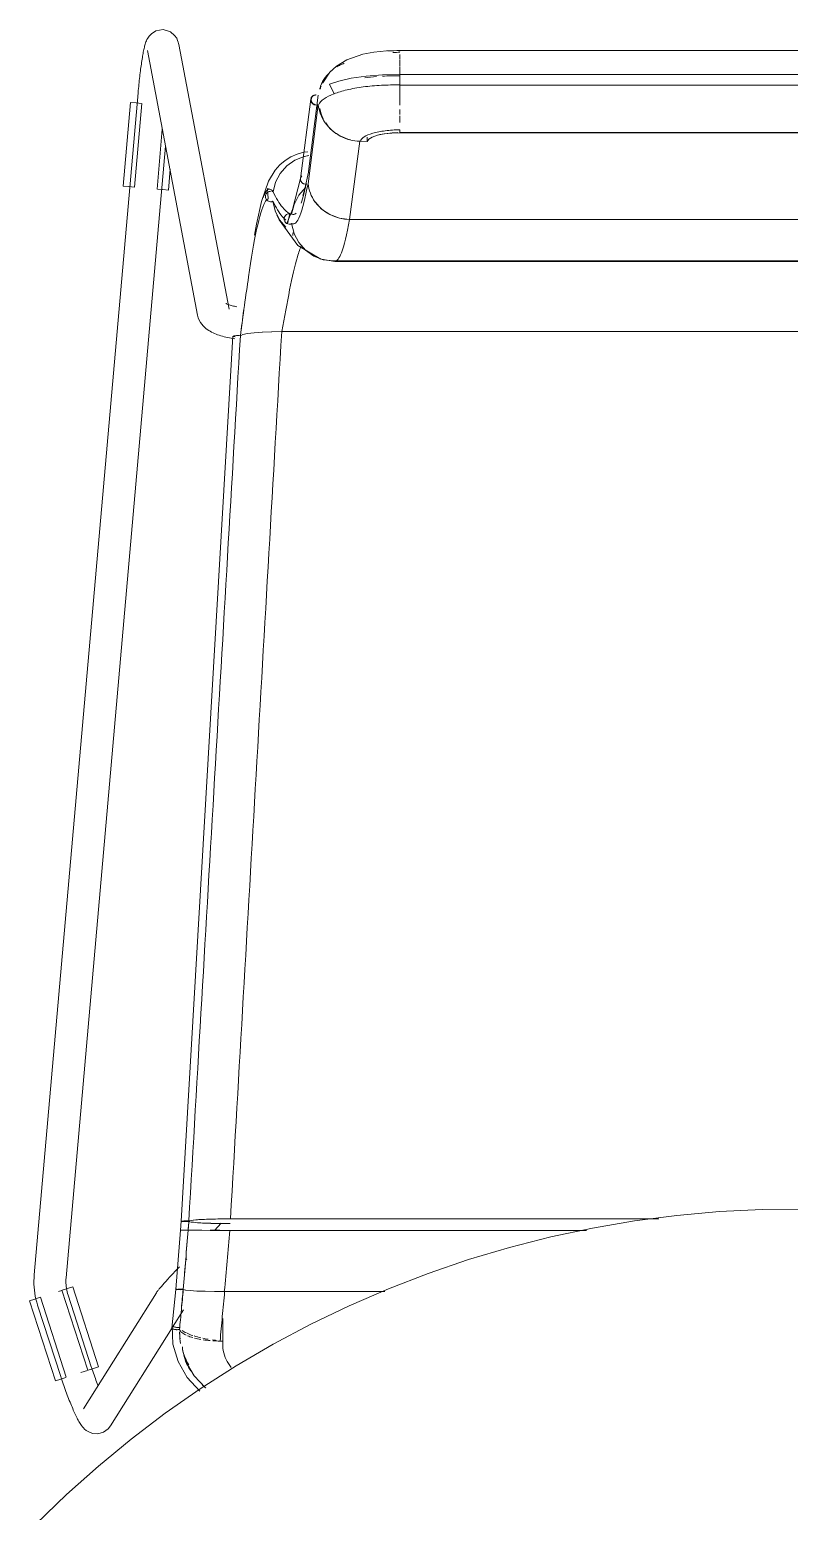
# Model space of a CAD drawing. Header units: millimetres. Extents: x 155927 to 317870, y -36033 to 97293.
# Drawn here: x 170418 to 170703, y 12593 to 13148 of the extents above; entities that cross this region are included whole.
import ezdxf

# ---------------------------------------------------------------- set-up
doc = ezdxf.new("R2010")
doc.units = ezdxf.units.MM
doc.header["$MEASUREMENT"] = 0
doc.layers.add('I-FURN', color=8, linetype='CONTINUOUS', lineweight=9)

msp = doc.modelspace()

# ---------------------------------------------------------------- linework, layer by layer
at = {"layer": 'I-FURN'}
for p, q in [((170465.32, 13147.8), (170463.67, 13146.75)), ((170468.08, 13148.28), (170465.32, 13147.8)), ((170470.83, 13147.45), (170468.08, 13148.28)), ((170470.83, 13147.45), (170472.41, 13146.12)), ((170461.16, 13142.08), (170461.05, 13141.67)), ((170461.27, 13142.48), (170461.16, 13142.08)), ((170461.38, 13142.88), (170461.27, 13142.48)), ((170461.51, 13143.28), (170461.38, 13142.88)), ((170461.65, 13143.68), (170461.51, 13143.28)), ((170461.82, 13144.11), (170461.65, 13143.68)), ((170462.03, 13144.58), (170461.82, 13144.11)), ((170462.34, 13145.14), (170462.03, 13144.58)), ((170462.81, 13145.85), (170462.34, 13145.14)), ((170463.67, 13146.75), (170462.81, 13145.85)), ((170472.41, 13146.12), (170473.16, 13145.04)), ((170473.16, 13145.04), (170473.53, 13144.24)), ((170473.53, 13144.24), (170473.75, 13143.62)), ((170473.75, 13143.62), (170473.88, 13143.1)), ((170473.88, 13143.1), (170473.97, 13142.69)), ((170492.79, 13043.4), (170473.97, 13142.69)), ((170460.1, 13136.61), (170460.01, 13136.01)), ((170460.2, 13137.2), (170460.1, 13136.61)), ((170460.29, 13137.77), (170460.2, 13137.2)), ((170460.38, 13138.32), (170460.29, 13137.77)), ((170460.47, 13138.85), (170460.38, 13138.32)), ((170460.57, 13139.37), (170460.47, 13138.85)), ((170460.66, 13139.86), (170460.57, 13139.37)), ((170460.76, 13140.34), (170460.66, 13139.86)), ((170460.86, 13140.8), (170460.76, 13140.34)), ((170460.95, 13141.24), (170460.86, 13140.8)), ((170461.05, 13141.67), (170460.95, 13141.24)), ((170462.18, 13140.45), (170481, 13041.16)), ((170536.94, 13136.96), (170533.06, 13134.57)), ((170542.99, 13139.09), (170536.94, 13136.96)), ((170547.03, 13139.88), (170542.99, 13139.09)), ((170551.85, 13140.39), (170547.03, 13139.88)), ((170556.88, 13140.5), (170551.85, 13140.39)), ((170556.88, 13140.5), (170556.88, 13140.33)), ((170851.73, 13140.5), (170556.88, 13140.5)), ((170556.88, 13140.2), (170556.88, 13140.48)), ((170556.88, 13137.26), (170556.88, 13139.01)), ((170556.88, 13134.4), (170556.88, 13136.98)), ((170459.4, 13131.38), (170459.32, 13130.67)), ((170459.48, 13132.08), (170459.4, 13131.38)), ((170459.57, 13132.77), (170459.48, 13132.08)), ((170459.66, 13133.44), (170459.57, 13132.77)), ((170459.74, 13134.11), (170459.66, 13133.44)), ((170459.83, 13134.76), (170459.74, 13134.11)), ((170459.92, 13135.39), (170459.83, 13134.76)), ((170460.01, 13136.01), (170459.92, 13135.39)), ((170530.59, 13132.28), (170527.91, 13128.38)), ((170533.06, 13134.57), (170530.59, 13132.28)), ((170544.21, 13130.88), (170538.59, 13130.04)), ((170550.34, 13131.37), (170544.21, 13130.88)), ((170556.88, 13131.46), (170550.34, 13131.37)), ((170556.88, 13134.24), (170556.88, 13131.22)), ((170556.88, 13131.22), (170556.88, 13134.23)), ((170851.73, 13131.46), (170556.88, 13131.46)), ((170556.88, 13127.61), (170556.88, 13131.46)), ((170556.88, 13131.46), (170556.88, 13131.39)), ((170556.88, 13131.39), (170556.88, 13131.2)), ((170556.88, 13131.2), (170556.88, 13130.89)), ((170556.88, 13130.89), (170556.88, 13130.5)), ((170458.78, 13125.51), (170458.72, 13124.76)), ((170458.85, 13126.26), (170458.78, 13125.51)), ((170458.93, 13127.01), (170458.85, 13126.26)), ((170459, 13127.76), (170458.93, 13127.01)), ((170459.08, 13128.49), (170459, 13127.76)), ((170459.15, 13129.23), (170459.08, 13128.49)), ((170459.23, 13129.95), (170459.15, 13129.23)), ((170459.32, 13130.67), (170459.23, 13129.95)), ((170527.91, 13128.38), (170527.81, 13128.18)), ((170533.9, 13128.94), (170530.45, 13127.78)), ((170530.45, 13127.78), (170532.21, 13124.24)), ((170538.59, 13130.04), (170533.9, 13128.94)), ((170556.88, 13130.5), (170556.88, 13130.05)), ((170556.88, 13130.05), (170556.88, 13129.56)), ((170556.88, 13129.56), (170556.88, 13129.06)), ((170556.88, 13129.06), (170556.88, 13128.58)), ((170556.88, 13128.58), (170556.88, 13128.17)), ((170556.88, 13128.17), (170556.88, 13127.84)), ((170556.88, 13127.84), (170556.88, 13127.61)), ((170556.88, 13127.53), (170556.88, 13123.72)), ((170556.88, 13123.72), (170556.88, 13127.53)), ((170556.88, 13127.5), (170851.73, 13127.5)), ((170458.7, 13124.6), (170419.75, 12681.28)), ((170453.13, 13089.59), (170455.89, 13121)), ((170455.89, 13121), (170457.93, 13120.82)), ((170457.36, 13089.21), (170460.12, 13120.62)), ((170457.93, 13120.82), (170460, 13120.64)), ((170458.72, 13124.76), (170458.7, 13124.6)), ((170523.43, 13122.19), (170519.57, 13092.42)), ((170526.24, 13120.21), (170522.4, 13090.51)), ((170526.27, 13123.75), (170522.42, 13094.06)), ((170525.81, 13120.22), (170525.49, 13117.78)), ((170556.88, 13119.97), (170556.88, 13123.52)), ((170556.88, 13116.5), (170556.88, 13118.34)), ((170556.88, 13113.51), (170556.88, 13115.98)), ((170467.78, 13110.95), (170465.81, 13088.47)), ((170546.51, 13107.99), (170548.5, 13108.66)), ((170548.5, 13108.66), (170550.99, 13109.17)), ((170550.99, 13109.17), (170553.84, 13109.49)), ((170553.84, 13109.49), (170556.88, 13109.6)), ((170851.73, 13109.66), (170556.88, 13109.66)), ((170556.88, 13109.6), (170851.73, 13109.6)), ((170431.71, 12680.23), (170468.99, 13104.58)), ((170537.95, 13077.13), (170541.81, 13106.41)), ((170541.81, 13106.41), (170544.52, 13106.34)), ((170544.52, 13108.01), (170544.52, 13106.34)), ((170544.52, 13106.34), (170545.16, 13107.2)), ((170545.16, 13107.2), (170546.51, 13107.99)), ((170511.84, 13097.52), (170510.1, 13095.56)), ((170513.81, 13099.2), (170511.84, 13097.52)), ((170516.01, 13100.58), (170513.81, 13099.2)), ((170517.51, 13099.35), (170514.43, 13097.18)), ((170518.38, 13101.61), (170516.01, 13100.58)), ((170521.02, 13100.75), (170517.51, 13099.35)), ((170520.88, 13102.27), (170518.38, 13101.61)), ((170522.3, 13102.41), (170520.88, 13102.27)), ((170522.77, 13101.12), (170521.02, 13100.75)), ((170521.03, 13100.75), (170522.77, 13101.12)), ((170470.04, 13088.1), (170470.73, 13095.99)), ((170510.1, 13095.56), (170507.59, 13091.44)), ((170511.95, 13094.35), (170510.21, 13091.03)), ((170514.43, 13097.18), (170511.95, 13094.35)), ((170519.59, 13092.49), (170516.62, 13080.88)), ((170519.62, 13092.65), (170519.56, 13092.18)), ((170519.56, 13092.18), (170519.62, 13091.71)), ((170519.81, 13093.09), (170519.62, 13092.65)), ((170520.1, 13093.48), (170519.81, 13093.09)), ((170521.17, 13088.55), (170522.55, 13094.84)), ((170455.17, 13089.41), (170453.13, 13089.59)), ((170457.24, 13089.22), (170455.17, 13089.41)), ((170468, 13088.28), (170465.93, 13088.46)), ((170470.04, 13088.1), (170468, 13088.28)), ((170507.59, 13091.44), (170504.92, 13083.82)), ((170506.5, 13086.18), (170506.7, 13086.64)), ((170506.69, 13086.64), (170506.5, 13086.18)), ((170506.99, 13087.03), (170506.69, 13086.64)), ((170506.7, 13086.64), (170507, 13087.03)), ((170507.38, 13087.34), (170506.99, 13087.03)), ((170507, 13087.03), (170507.39, 13087.34)), ((170508.39, 13088.32), (170507.23, 13088.65)), ((170507.23, 13088.65), (170507.42, 13084.8)), ((170507.84, 13087.53), (170507.38, 13087.34)), ((170507.39, 13087.34), (170507.84, 13087.53)), ((170507.84, 13087.53), (170508.33, 13087.61)), ((170508.33, 13087.61), (170507.84, 13087.53)), ((170509.3, 13087.4), (170508.83, 13087.57)), ((170508.83, 13087.56), (170509.3, 13087.4)), ((170510.21, 13091.03), (170509.3, 13087.4)), ((170521.41, 13089.02), (170518.91, 13086.14)), ((170519.62, 13091.71), (170519.81, 13091.27)), ((170519.81, 13091.27), (170520.11, 13090.89)), ((170520.11, 13090.89), (170520.49, 13090.59)), ((170520.41, 13086.11), (170521.17, 13088.55)), ((170520.49, 13090.59), (170520.94, 13090.4)), ((170520.94, 13090.4), (170521.43, 13090.32)), ((170521.43, 13090.32), (170521.93, 13090.35)), ((170504.92, 13083.82), (170503.03, 13075.3)), ((170506.5, 13086.18), (170506.42, 13085.7)), ((170506.42, 13085.7), (170506.48, 13085.21)), ((170506.43, 13085.7), (170506.5, 13086.18)), ((170506.49, 13085.21), (170506.43, 13085.7)), ((170506.48, 13085.21), (170506.67, 13084.75)), ((170506.67, 13084.75), (170506.49, 13085.21)), ((170506.96, 13084.35), (170506.67, 13084.75)), ((170506.67, 13084.75), (170506.96, 13084.35)), ((170507.34, 13084.03), (170506.96, 13084.35)), ((170506.96, 13084.35), (170507.33, 13084.03)), ((170507.33, 13084.03), (170507.78, 13083.82)), ((170507.79, 13083.83), (170507.34, 13084.03)), ((170507.78, 13083.82), (170508.28, 13083.73)), ((170508.28, 13083.74), (170507.79, 13083.83)), ((170508.78, 13083.77), (170508.28, 13083.74)), ((170508.28, 13083.73), (170508.78, 13083.76)), ((170509.25, 13083.92), (170508.78, 13083.77)), ((170508.78, 13083.76), (170509.25, 13083.91)), ((170510.04, 13080.3), (170509.25, 13083.92)), ((170509.25, 13083.91), (170510.03, 13080.3)), ((170516.62, 13080.88), (170514.45, 13075.56)), ((170517.15, 13082.75), (170516.26, 13079.03)), ((170518.91, 13086.14), (170517.15, 13082.75)), ((170525.03, 13083.75), (170527.52, 13081)), ((170527.52, 13081), (170530.63, 13078.93)), ((170503.03, 13075.3), (170502.3, 13071.23)), ((170510.03, 13080.3), (170511.67, 13076.98)), ((170511.68, 13076.98), (170510.04, 13080.3)), ((170511.63, 13076.9), (170510.74, 13078.65)), ((170518.61, 13067.36), (170511.63, 13076.9)), ((170511.67, 13076.98), (170514.08, 13074.14)), ((170514.08, 13074.14), (170511.69, 13076.98)), ((170513.42, 13077.28), (170513.49, 13077.77)), ((170513.48, 13077.77), (170513.42, 13077.28)), ((170513.49, 13076.79), (170513.42, 13077.28)), ((170513.42, 13077.28), (170513.48, 13076.79)), ((170513.67, 13078.23), (170513.48, 13077.77)), ((170513.48, 13076.79), (170513.67, 13076.33)), ((170513.49, 13077.77), (170513.68, 13078.23)), ((170513.68, 13076.33), (170513.49, 13076.79)), ((170513.97, 13078.63), (170513.67, 13078.23)), ((170513.67, 13076.33), (170513.97, 13075.92)), ((170513.68, 13078.23), (170513.97, 13078.63)), ((170513.97, 13075.93), (170513.68, 13076.33)), ((170513.97, 13078.63), (170514.35, 13078.95)), ((170514.35, 13078.95), (170513.97, 13078.63)), ((170514.35, 13075.61), (170513.97, 13075.93)), ((170513.97, 13075.92), (170514.35, 13075.61)), ((170514.35, 13078.95), (170514.8, 13079.15)), ((170514.8, 13079.15), (170514.35, 13078.95)), ((170514.8, 13075.41), (170514.35, 13075.61)), ((170514.35, 13075.61), (170514.8, 13075.41)), ((170515.58, 13079.32), (170514.75, 13075.42)), ((170514.8, 13079.15), (170515.3, 13079.23)), ((170515.29, 13079.23), (170514.8, 13079.15)), ((170515.3, 13075.33), (170514.8, 13075.41)), ((170514.8, 13075.41), (170515.29, 13075.32)), ((170515.79, 13079.19), (170515.29, 13079.23)), ((170515.29, 13075.32), (170515.79, 13075.36)), ((170515.3, 13079.23), (170515.79, 13079.19)), ((170515.79, 13075.37), (170515.3, 13075.33)), ((170515.79, 13079.19), (170516.26, 13079.03)), ((170516.26, 13079.03), (170515.79, 13079.19)), ((170516.26, 13075.53), (170515.79, 13075.37)), ((170515.79, 13075.36), (170516.26, 13075.52)), ((170516.26, 13075.52), (170517.15, 13071.81)), ((170530.63, 13078.93), (170534.18, 13077.61)), ((170534.18, 13077.61), (170537.95, 13077.13)), ((170870.66, 13077.13), (170537.95, 13077.13)), ((170537.95, 13077.13), (170870.66, 13077.13)), ((170517.17, 13071.75), (170518.91, 13068.42)), ((170518.91, 13068.42), (170517.18, 13071.75)), ((170527.26, 13062.25), (170518.61, 13067.36)), ((170521.42, 13065.55), (170518.91, 13068.42)), ((170518.91, 13068.42), (170521.41, 13065.54)), ((170521.41, 13065.54), (170524.55, 13063.37)), ((170524.55, 13063.38), (170521.42, 13065.55)), ((170527.41, 13062.18), (170524.24, 13063.55)), ((170528.12, 13062.01), (170524.55, 13063.38)), ((170524.55, 13063.37), (170528.12, 13062.01)), ((170532.45, 13061.38), (170527.41, 13062.18)), ((170531.91, 13061.54), (170528.12, 13062.01)), ((170528.12, 13062.01), (170531.91, 13061.53)), ((170876.7, 13061.53), (170531.91, 13061.53)), ((170531.91, 13061.53), (170876.7, 13061.53)), ((170532.45, 13061.38), (170837.25, 13061.38)), ((170491.57, 13045.63), (170491.59, 13045.61)), ((170491.59, 13045.61), (170491.66, 13045.57)), ((170491.66, 13045.57), (170491.75, 13045.52)), ((170491.75, 13045.52), (170491.9, 13045.45)), ((170491.9, 13045.45), (170492.1, 13045.36)), ((170492.1, 13045.36), (170492.33, 13045.26)), ((170492.33, 13045.26), (170492.6, 13045.16)), ((170492.6, 13045.16), (170492.9, 13045.06)), ((170492.9, 13045.06), (170493.24, 13044.95)), ((170493.24, 13044.95), (170493.6, 13044.84)), ((170493.6, 13044.84), (170494, 13044.73)), ((170494, 13044.73), (170494.42, 13044.63)), ((170494.42, 13044.63), (170494.87, 13044.52)), ((170494.87, 13044.52), (170495.34, 13044.42)), ((170495.34, 13044.42), (170495.71, 13044.35)), ((170481, 13041.16), (170481.25, 13040.17)), ((170481.25, 13040.17), (170481.62, 13039.28)), ((170481.62, 13039.28), (170482.06, 13038.49)), ((170482.06, 13038.49), (170482.54, 13037.8)), ((170482.54, 13037.8), (170483.05, 13037.2)), ((170483.05, 13037.2), (170483.57, 13036.69)), ((170483.57, 13036.69), (170484.1, 13036.23)), ((170474.9, 12701.41), (170494.19, 13033.31)), ((170484.1, 13036.23), (170484.63, 13035.83)), ((170484.63, 13035.83), (170485.17, 13035.47)), ((170485.17, 13035.47), (170485.71, 13035.15)), ((170485.71, 13035.15), (170486.24, 13034.86)), ((170486.24, 13034.86), (170486.8, 13034.59)), ((170486.8, 13034.59), (170487.36, 13034.33)), ((170487.36, 13034.33), (170487.93, 13034.1)), ((170487.93, 13034.1), (170488.51, 13033.88)), ((170488.51, 13033.88), (170489.1, 13033.67)), ((170489.1, 13033.67), (170489.7, 13033.48)), ((170489.7, 13033.48), (170490.32, 13033.3)), ((170490.32, 13033.3), (170490.95, 13033.12)), ((170490.95, 13033.12), (170491.59, 13032.96)), ((170491.59, 13032.96), (170492.25, 13032.81)), ((170492.25, 13032.81), (170492.92, 13032.67)), ((170492.92, 13032.67), (170493.6, 13032.53)), ((170493.6, 13032.53), (170494.29, 13032.41)), ((170494.19, 13033.32), (170494.25, 13033.26)), ((170494.25, 13033.26), (170494.19, 13033.31)), ((170494.29, 13032.41), (170495, 13032.29)), ((170494.72, 13033.17), (170494.43, 13033.21)), ((170494.44, 13033.21), (170494.73, 13033.17)), ((170494.45, 13033.42), (170494.75, 13033.46)), ((170494.75, 13033.46), (170494.46, 13033.42)), ((170495.1, 13033.13), (170494.72, 13033.17)), ((170494.73, 13033.17), (170495.11, 13033.13)), ((170495.14, 13033.5), (170494.75, 13033.46)), ((170494.75, 13033.46), (170495.14, 13033.5)), ((170495.59, 13033.52), (170495.14, 13033.5)), ((170495.14, 13033.5), (170495.59, 13033.52)), ((170496.09, 13033.53), (170495.59, 13033.52)), ((170495.59, 13033.52), (170496.08, 13033.53)), ((170496.08, 13033.53), (170496.58, 13033.52)), ((170496.58, 13033.52), (170496.09, 13033.53)), ((170497.05, 13033.5), (170496.58, 13033.52)), ((170496.58, 13033.52), (170497.05, 13033.5)), ((170497.05, 13033.5), (170497.96, 13033.9)), ((170497.96, 13033.9), (170497.05, 13033.5)), ((170497.96, 13033.9), (170499.69, 13034.27)), ((170499.7, 13034.27), (170497.96, 13033.9)), ((170499.7, 13034.27), (170502.17, 13034.58)), ((170502.2, 13034.58), (170499.7, 13034.27)), ((170502.2, 13034.58), (170505.25, 13034.82)), ((170505.3, 13034.82), (170502.2, 13034.58)), ((170505.3, 13034.82), (170508.77, 13034.97)), ((170508.84, 13034.97), (170505.3, 13034.82)), ((170508.83, 13034.97), (170512.53, 13035.03)), ((170512.6, 13035.03), (170508.84, 13034.97)), ((170896, 13035.03), (170512.6, 13035.03)), ((170512.6, 13035.03), (170896, 13035.03)), ((170660.71, 12703.61), (170644.84, 12701.55)), ((170676.64, 12705.04), (170660.71, 12703.61)), ((170692.62, 12705.83), (170676.64, 12705.04)), ((170708.62, 12705.97), (170692.62, 12705.83)), ((170472.8, 12675.85), (170474.62, 12698.05)), ((170474.69, 12698.05), (170474.62, 12698.05)), ((170474.62, 12698.05), (170474.69, 12698.05)), ((170474.89, 12701.41), (170474.63, 12698.05)), ((170474.69, 12698.05), (170474.63, 12698.05)), ((170474.63, 12698.05), (170474.7, 12698.05)), ((170474.88, 12698.04), (170474.69, 12698.05)), ((170474.88, 12698.05), (170474.69, 12698.05)), ((170474.69, 12698.05), (170474.88, 12698.04)), ((170474.7, 12698.05), (170474.88, 12698.05)), ((170474.88, 12698.05), (170475.18, 12698.05)), ((170475.17, 12698.05), (170474.88, 12698.05)), ((170475.17, 12698.04), (170474.88, 12698.04)), ((170474.88, 12698.04), (170475.17, 12698.04)), ((170474.96, 12701.43), (170474.9, 12701.41)), ((170474.9, 12701.41), (170474.97, 12701.38)), ((170475.15, 12701.46), (170474.96, 12701.43)), ((170474.97, 12701.38), (170475.16, 12701.35)), ((170475.45, 12701.48), (170475.15, 12701.46)), ((170475.16, 12701.35), (170475.45, 12701.33)), ((170475.56, 12698.05), (170475.17, 12698.05)), ((170475.56, 12698.04), (170475.17, 12698.04)), ((170475.17, 12698.04), (170475.55, 12698.04)), ((170475.18, 12698.05), (170475.56, 12698.05)), ((170475.83, 12701.5), (170475.45, 12701.48)), ((170475.45, 12701.33), (170475.83, 12701.31)), ((170475.55, 12698.04), (170476, 12698.04)), ((170475.56, 12698.05), (170476.01, 12698.05)), ((170476.01, 12698.05), (170475.56, 12698.05)), ((170476.01, 12698.04), (170475.56, 12698.04)), ((170476.28, 12701.51), (170475.83, 12701.5)), ((170475.83, 12701.31), (170476.29, 12701.3)), ((170476, 12698.04), (170476.49, 12698.04)), ((170476.01, 12698.05), (170476.5, 12698.05)), ((170476.5, 12698.05), (170476.01, 12698.05)), ((170476.5, 12698.04), (170476.01, 12698.04)), ((170476.77, 12701.52), (170476.28, 12701.51)), ((170476.29, 12701.3), (170476.78, 12701.3)), ((170476.49, 12698.04), (170476.99, 12698.04)), ((170476.5, 12698.05), (170477, 12698.05)), ((170477, 12698.05), (170476.5, 12698.05)), ((170476.99, 12698.04), (170476.5, 12698.04)), ((170477.26, 12701.51), (170476.77, 12701.52)), ((170476.78, 12701.3), (170477.27, 12701.3)), ((170477.46, 12698.04), (170476.99, 12698.04)), ((170476.99, 12698.04), (170477.46, 12698.04)), ((170477, 12698.05), (170477.47, 12698.05)), ((170477.47, 12698.05), (170477, 12698.05)), ((170477.73, 12701.51), (170477.26, 12701.51)), ((170477.27, 12701.3), (170477.74, 12701.31)), ((170478.35, 12698.02), (170477.46, 12698.04)), ((170477.46, 12698.04), (170478.35, 12698.02)), ((170478.62, 12701.72), (170477.73, 12701.51)), ((170477.74, 12701.31), (170478.64, 12701.1)), ((170480.09, 12698.01), (170478.35, 12698.02)), ((170478.35, 12698.02), (170480.1, 12698.01)), ((170480.11, 12698.08), (170478.36, 12698.07)), ((170478.37, 12698.07), (170480.12, 12698.08)), ((170480.37, 12701.91), (170478.62, 12701.72)), ((170478.64, 12701.1), (170480.39, 12700.9)), ((170482.6, 12698), (170480.1, 12698.01)), ((170480.1, 12698.01), (170482.6, 12698)), ((170482.61, 12698.09), (170480.11, 12698.08)), ((170480.12, 12698.08), (170482.62, 12698.09)), ((170482.87, 12702.07), (170480.37, 12701.91)), ((170480.39, 12700.9), (170482.89, 12700.74)), ((170485.73, 12697.99), (170482.6, 12698)), ((170482.6, 12698), (170485.73, 12697.99)), ((170486, 12702.2), (170482.87, 12702.07)), ((170482.89, 12700.74), (170486.01, 12700.62)), ((170485.73, 12697.99), (170489.3, 12697.99)), ((170485.74, 12698.1), (170489.3, 12698.11)), ((170489.3, 12698.11), (170485.74, 12698.1)), ((170489.3, 12697.99), (170485.74, 12697.99)), ((170489.57, 12702.27), (170486, 12702.2)), ((170486.01, 12700.62), (170489.56, 12700.54)), ((170489.86, 12700.66), (170487.29, 12697.99)), ((170493.09, 12697.98), (170489.3, 12697.99)), ((170489.3, 12697.99), (170493.09, 12697.98)), ((170489.56, 12700.54), (170493.24, 12700.51)), ((170493.35, 12702.3), (170489.57, 12702.27)), ((170626.83, 12697.98), (170493.09, 12697.98)), ((170493.09, 12697.98), (170626.83, 12697.98)), ((170653.93, 12702.3), (170493.35, 12702.3)), ((170493.35, 12702.3), (170653.93, 12702.3)), ((170629.07, 12698.86), (170613.42, 12695.53)), ((170644.84, 12701.55), (170629.07, 12698.86)), ((170613.42, 12695.53), (170597.92, 12691.59)), ((170476.53, 12686.8), (170477.01, 12687.31)), ((170582.58, 12687.03), (170567.44, 12681.85)), ((170597.92, 12691.59), (170582.58, 12687.03)), ((170419.75, 12681.28), (170419.68, 12680.14)), ((170470.38, 12680.25), (170470.76, 12680.67)), ((170470.76, 12680.67), (170471.15, 12681.09)), ((170471.15, 12681.09), (170471.56, 12681.53)), ((170471.56, 12681.53), (170471.97, 12681.97)), ((170471.97, 12681.97), (170472.39, 12682.42)), ((170472.39, 12682.42), (170472.83, 12682.89)), ((170472.83, 12682.89), (170473.27, 12683.36)), ((170473.27, 12683.36), (170473.71, 12683.83)), ((170473.71, 12683.83), (170474.17, 12684.32)), ((170567.44, 12681.85), (170552.52, 12676.08)), ((170419.68, 12680.14), (170419.64, 12679)), ((170419.64, 12679), (170419.66, 12677.86)), ((170419.66, 12677.86), (170419.72, 12676.72)), ((170419.72, 12676.72), (170419.82, 12675.58)), ((170419.82, 12675.58), (170419.97, 12674.45)), ((170428.89, 12675.1), (170430.05, 12675.48)), ((170430.15, 12675.51), (170439.84, 12645.5)), ((170430.27, 12675.55), (170432.24, 12676.18)), ((170431.64, 12678.89), (170431.66, 12679.55)), ((170431.65, 12678.22), (170431.64, 12678.89)), ((170431.69, 12677.56), (170431.65, 12678.22)), ((170431.66, 12679.55), (170431.7, 12680.21)), ((170431.75, 12676.9), (170431.69, 12677.56)), ((170431.7, 12680.21), (170431.71, 12680.23)), ((170431.84, 12676.25), (170431.75, 12676.9)), ((170431.95, 12675.6), (170431.84, 12676.25)), ((170432.09, 12674.95), (170431.95, 12675.6)), ((170432.24, 12676.18), (170434.19, 12676.81)), ((170443.88, 12646.81), (170434.19, 12676.81)), ((170465.76, 12674.9), (170465.95, 12675.16)), ((170465.95, 12675.16), (170466.12, 12675.39)), ((170466.12, 12675.39), (170466.29, 12675.61)), ((170466.29, 12675.61), (170466.47, 12675.83)), ((170466.47, 12675.83), (170466.66, 12676.06)), ((170466.66, 12676.06), (170466.86, 12676.31)), ((170466.86, 12676.31), (170467.08, 12676.56)), ((170467.08, 12676.56), (170467.31, 12676.82)), ((170467.31, 12676.82), (170467.55, 12677.1)), ((170467.55, 12677.1), (170467.81, 12677.4)), ((170467.81, 12677.4), (170468.08, 12677.71)), ((170468.08, 12677.71), (170468.37, 12678.03)), ((170468.37, 12678.03), (170468.67, 12678.37)), ((170468.67, 12678.37), (170468.99, 12678.72)), ((170468.99, 12678.72), (170469.31, 12679.08)), ((170469.31, 12679.08), (170469.66, 12679.46)), ((170469.66, 12679.46), (170470.01, 12679.85)), ((170470.01, 12679.85), (170470.38, 12680.25)), ((170471.37, 12661.35), (170472.8, 12675.85)), ((170472.86, 12675.87), (170472.8, 12675.85)), ((170472.8, 12675.85), (170472.86, 12675.87)), ((170472.87, 12675.82), (170472.8, 12675.85)), ((170472.8, 12675.85), (170472.86, 12675.82)), ((170473.05, 12675.9), (170472.86, 12675.87)), ((170472.86, 12675.87), (170473.05, 12675.9)), ((170472.86, 12675.82), (170473.05, 12675.8)), ((170473.34, 12675.92), (170473.05, 12675.9)), ((170473.05, 12675.9), (170473.34, 12675.92)), ((170473.05, 12675.8), (170473.35, 12675.77)), ((170473.35, 12675.77), (170473.06, 12675.8)), ((170473.35, 12675.77), (170473.73, 12675.76)), ((170473.74, 12675.76), (170473.35, 12675.77)), ((170474.17, 12675.94), (170473.72, 12675.93)), ((170473.72, 12675.93), (170474.18, 12675.94)), ((170473.73, 12675.76), (170474.19, 12675.75)), ((170474.19, 12675.75), (170473.74, 12675.76)), ((170474.66, 12675.95), (170474.17, 12675.94)), ((170474.18, 12675.94), (170474.67, 12675.95)), ((170474.19, 12675.75), (170474.68, 12675.74)), ((170474.68, 12675.74), (170474.19, 12675.75)), ((170475.16, 12675.95), (170474.66, 12675.95)), ((170474.67, 12675.95), (170475.16, 12675.95)), ((170474.68, 12675.74), (170475.18, 12675.75)), ((170475.18, 12675.75), (170474.68, 12675.74)), ((170475.63, 12675.94), (170475.16, 12675.95)), ((170475.16, 12675.95), (170475.64, 12675.94)), ((170475.18, 12675.75), (170475.65, 12675.75)), ((170475.65, 12675.75), (170475.18, 12675.75)), ((170476.53, 12675.56), (170475.65, 12675.75)), ((170475.65, 12675.75), (170476.54, 12675.56)), ((170478.25, 12675.38), (170476.54, 12675.56)), ((170476.54, 12675.56), (170478.27, 12675.38)), ((170480.71, 12675.23), (170478.27, 12675.38)), ((170478.27, 12675.38), (170480.75, 12675.23)), ((170483.78, 12675.12), (170480.75, 12675.23)), ((170480.75, 12675.23), (170483.85, 12675.12)), ((170487.29, 12675.04), (170483.85, 12675.12)), ((170483.85, 12675.12), (170487.29, 12675.04)), ((170552.52, 12676.08), (170537.85, 12669.71)), ((170418.04, 12671.6), (170419.99, 12672.23)), ((170427.73, 12641.59), (170418.04, 12671.6)), ((170419.97, 12674.45), (170420.17, 12673.32)), ((170419.99, 12672.23), (170421.96, 12672.87)), ((170420.17, 12673.32), (170420.41, 12672.21)), ((170420.41, 12672.21), (170420.7, 12671.1)), ((170420.7, 12671.1), (170421.02, 12670.01)), ((170421.02, 12670.01), (170421.04, 12669.97)), ((170421.04, 12669.97), (170429.75, 12643.15)), ((170431.77, 12642.9), (170422.08, 12672.9)), ((170432.26, 12674.31), (170432.09, 12674.95)), ((170432.45, 12673.67), (170432.26, 12674.31)), ((170441.16, 12646.86), (170432.45, 12673.67)), ((170465.55, 12674.58), (170438.24, 12630.99)), ((170465.55, 12674.58), (170465.76, 12674.9)), ((170487.38, 12675.04), (170491.15, 12675.02)), ((170491.03, 12675.02), (170487.38, 12675.04)), ((170491.15, 12675.02), (170551.26, 12675.02)), ((170551.26, 12675.02), (170491.15, 12675.02)), ((170537.85, 12669.71), (170523.43, 12662.77)), ((170471.66, 12661.73), (170475.72, 12668.21)), ((170490.44, 12664.97), (170490.44, 12655.22)), ((170448.41, 12624.62), (170471.44, 12661.39)), ((170471.5, 12662.25), (170471.78, 12655.34)), ((170523.43, 12662.77), (170509.31, 12655.25)), ((170471.78, 12655.34), (170473.66, 12648.82)), ((170490.49, 12656.46), (170489.45, 12656.46)), ((170509.31, 12655.25), (170495.5, 12647.17)), ((170473.66, 12648.82), (170477.05, 12642.81)), ((170476.36, 12649.22), (170479.73, 12643.39)), ((170429.68, 12642.22), (170427.73, 12641.59)), ((170431.65, 12642.86), (170429.68, 12642.22)), ((170429.9, 12642.69), (170429.75, 12643.15)), ((170430.14, 12641.95), (170429.9, 12642.69)), ((170430.39, 12641.22), (170430.14, 12641.95)), ((170437.26, 12644.67), (170439.74, 12645.47)), ((170441.93, 12646.18), (170439.96, 12645.54)), ((170441.27, 12646.53), (170441.16, 12646.86)), ((170441.5, 12645.84), (170441.27, 12646.53)), ((170441.73, 12645.15), (170441.5, 12645.84)), ((170441.96, 12644.46), (170441.73, 12645.15)), ((170443.88, 12646.81), (170441.93, 12646.18)), ((170442.2, 12643.78), (170441.96, 12644.46)), ((170442.43, 12643.11), (170442.2, 12643.78)), ((170442.67, 12642.44), (170442.43, 12643.11)), ((170442.9, 12641.79), (170442.67, 12642.44)), ((170443.14, 12641.14), (170442.9, 12641.79)), ((170477.05, 12642.81), (170481.79, 12637.66)), ((170479.73, 12643.39), (170483.98, 12638.93)), ((170495.5, 12647.17), (170482.02, 12638.55)), ((170430.64, 12640.48), (170430.39, 12641.22)), ((170430.89, 12639.75), (170430.64, 12640.48)), ((170431.14, 12639.03), (170430.89, 12639.75)), ((170431.4, 12638.32), (170431.14, 12639.03)), ((170431.65, 12637.61), (170431.4, 12638.32)), ((170431.91, 12636.91), (170431.65, 12637.61)), ((170432.16, 12636.22), (170431.91, 12636.91)), ((170432.42, 12635.54), (170432.16, 12636.22)), ((170443.37, 12640.5), (170443.14, 12641.14)), ((170443.61, 12639.88), (170443.37, 12640.5)), ((170482.02, 12638.55), (170468.9, 12629.39)), ((170432.67, 12634.88), (170432.42, 12635.54)), ((170432.92, 12634.23), (170432.67, 12634.88)), ((170433.18, 12633.59), (170432.92, 12634.23)), ((170433.43, 12632.96), (170433.18, 12633.59)), ((170433.67, 12632.35), (170433.43, 12632.96)), ((170433.92, 12631.75), (170433.67, 12632.35)), ((170434.17, 12631.18), (170433.92, 12631.75)), ((170434.41, 12630.61), (170434.17, 12631.18)), ((170434.65, 12630.07), (170434.41, 12630.61)), ((170434.89, 12629.54), (170434.65, 12630.07)), ((170435.12, 12629.03), (170434.89, 12629.54)), ((170435.36, 12628.54), (170435.12, 12629.03)), ((170435.59, 12628.07), (170435.36, 12628.54)), ((170435.82, 12627.61), (170435.59, 12628.07)), ((170436.04, 12627.17), (170435.82, 12627.61)), ((170436.27, 12626.74), (170436.04, 12627.17)), ((170436.5, 12626.33), (170436.27, 12626.74)), ((170436.74, 12625.93), (170436.5, 12626.33)), ((170436.98, 12625.54), (170436.74, 12625.93)), ((170437.24, 12625.16), (170436.98, 12625.54)), ((170437.52, 12624.76), (170437.24, 12625.16)), ((170468.9, 12629.39), (170456.16, 12619.72)), ((170437.83, 12624.36), (170437.52, 12624.76)), ((170438.2, 12623.94), (170437.83, 12624.36)), ((170438.66, 12623.47), (170438.2, 12623.94)), ((170439.29, 12622.95), (170438.66, 12623.47)), ((170440.2, 12622.39), (170439.29, 12622.95)), ((170441.58, 12621.86), (170440.2, 12622.39)), ((170443.56, 12621.69), (170441.58, 12621.86)), ((170445.79, 12622.28), (170443.56, 12621.69)), ((170456.16, 12619.72), (170443.81, 12609.55)), ((170447.52, 12623.5), (170445.79, 12622.28)), ((170447.52, 12623.5), (170448.41, 12624.62)), ((170443.81, 12609.55), (170431.88, 12598.89)), ((170431.88, 12598.89), (170420.39, 12587.76))]:
    msp.add_line(p, q, dxfattribs=at)
for centre, major_axis, ratio, start_param, end_param in [((170556.88, 13136.22), (-12.4, 0), 0.287441, 4.712389, 4.932602), ((170556.88, 13124.75), (0, 15.75), 0.000004, 2.669107, 2.851347), ((170521.52, 13092.19), (1.96, 0), 0.955139, 2.379629, 4.923331), ((170538.08, 13092.2), (15.78, 0), 0.955139, 3.254129, 3.495629), ((170538.08, 13092.2), (15.78, 0), 0.955139, 3.495799, 3.737346), ((170538.08, 13092.2), (15.78, 0), 0.955139, 3.737469, 4.704147)]:
    msp.add_ellipse(centre, major_axis=major_axis, ratio=ratio, start_param=start_param, end_param=end_param, dxfattribs=at)
for points in [[(170552.28, 13140.22), (170553.75, 13140.35), (170555.3, 13140.42), (170556.88, 13140.41)], [(170550.28, 13130.83), (170552.46, 13130.94), (170554.66, 13130.97), (170556.88, 13130.93)], [(170526.96, 13126.01), (170527.07, 13126.37), (170527.19, 13126.74), (170527.33, 13127.09)], [(170543.72, 13130.25), (170545.14, 13130.43), (170546.59, 13130.6), (170548.06, 13130.71)], [(170526.24, 13120.21), (170526.39, 13118.97), (170526.97, 13116.59), (170528.74, 13113.25), (170531.27, 13110.41), (170534.41, 13108.22), (170538.01, 13106.81), (170540.51, 13106.45), (170541.81, 13106.41)], [(170526.45, 13120.2), (170526.8, 13120.93), (170528.11, 13122.33), (170530.58, 13123.6), (170532.04, 13124.17)], [(170528.23, 13114.7), (170527.53, 13115.96), (170527.13, 13117.32), (170526.79, 13118.7)], [(170542.06, 13106.42), (170542.18, 13106.98), (170543.13, 13108.08), (170546.45, 13109.48), (170551.25, 13110.44), (170554.98, 13110.7), (170556.88, 13110.73)], [(170556.04, 13109.65), (170553.26, 13109.59), (170550.72, 13109.23), (170548.5, 13108.71)], [(170516.26, 13075.53), (170517.29, 13074.98), (170519.33, 13076.95), (170521.38, 13085.01), (170522.4, 13090.51)], [(170519.8, 13083.19), (170520.46, 13085.08), (170521.11, 13087.89), (170521.77, 13090.93)], [(170516.26, 13079.03), (170516.81, 13078.74), (170517.35, 13078.88), (170517.9, 13079.45)], [(170516.65, 13071.06), (170516.7, 13071.44), (170516.74, 13071.82), (170516.79, 13072.19)], [(170531.91, 13061.54), (170532.09, 13061.44), (170532.27, 13061.38), (170532.45, 13061.38)], [(170497.07, 13033.51), (170497.46, 13036.64), (170497.86, 13039.8), (170498.26, 13042.92)], [(170497.05, 13033.5), (170493.83, 12978.27), (170487.39, 12867.67), (170480.95, 12756.91), (170477.73, 12701.51)], [(170502.94, 12868.79), (170506.13, 12924.25), (170509.33, 12979.67), (170512.53, 13035.03)], [(170493.35, 12702.3), (170496.55, 12757.83), (170499.74, 12813.35), (170502.94, 12868.79)], [(170477.74, 12701.31), (170477.15, 12701.29), (170475.64, 12701.29), (170474.9, 12701.37), (170474.89, 12701.41)], [(170477.46, 12698.04), (170477.16, 12694.32), (170476.56, 12686.89), (170475.95, 12679.46), (170475.65, 12675.75)], [(170477.46, 12698.04), (170477.51, 12698.62), (170477.6, 12699.77), (170477.69, 12700.93), (170477.73, 12701.51)], [(170477.47, 12698.05), (170477.52, 12698.6), (170477.61, 12699.68), (170477.7, 12700.76), (170477.74, 12701.31)], [(170492.06, 12686.49), (170492.4, 12690.32), (170492.74, 12694.15), (170493.09, 12697.98)], [(170491.03, 12675.02), (170491.37, 12678.84), (170491.71, 12682.66), (170492.06, 12686.49)], [(170474.21, 12660.8), (170474.45, 12663.24), (170474.93, 12668.19), (170475.41, 12673.23), (170475.65, 12675.75)], [(170474.93, 12668.86), (170475.16, 12671.14), (170475.39, 12673.44), (170475.62, 12675.75)], [(170489.45, 12656.46), (170489.71, 12659.49), (170490.25, 12665.63), (170490.84, 12671.88), (170491.15, 12675.02)], [(170471.56, 12662.1), (170471.6, 12662.06), (170471.72, 12661.96), (170472.02, 12661.83), (170472.4, 12661.71), (170472.86, 12661.62), (170473.35, 12661.55), (170473.85, 12661.52), (170474.16, 12661.52), (170474.31, 12661.53)], [(170476.76, 12658.63), (170476.07, 12658.95), (170474.92, 12659.65), (170474.36, 12660.41), (170474.21, 12660.8)], [(170474.25, 12659.97), (170474.27, 12659.07), (170474.33, 12658.17), (170474.43, 12657.28)], [(170474.56, 12655.52), (170474.36, 12656.75), (170474.33, 12658.01), (170474.32, 12659.27)], [(170475.22, 12660.44), (170475.63, 12660.12), (170476.15, 12659.8), (170476.79, 12659.49)], [(170477.04, 12659.37), (170477.68, 12659.08), (170478.42, 12658.8), (170479.24, 12658.53)], [(170479.19, 12657.74), (170478.46, 12657.95), (170477.82, 12658.19), (170477.23, 12658.43)], [(170479.66, 12658.38), (170480.47, 12658.13), (170481.34, 12657.9), (170482.26, 12657.68)], [(170482.24, 12657.07), (170481.4, 12657.21), (170480.59, 12657.37), (170479.86, 12657.56)], [(170482.92, 12657.53), (170483.57, 12657.39), (170484.23, 12657.25), (170484.92, 12657.13)], [(170485.73, 12656.63), (170484.83, 12656.71), (170483.95, 12656.81), (170483.09, 12656.93)], [(170486.61, 12656.88), (170487.08, 12656.81), (170487.56, 12656.76), (170488.03, 12656.71)], [(170489.45, 12656.46), (170488.5, 12656.47), (170487.57, 12656.5), (170486.67, 12656.56)], [(170490.44, 12654.95), (170490.43, 12655.45), (170490.45, 12655.96), (170490.49, 12656.46)], [(170484.04, 12638.95), (170483.58, 12639.33), (170483.12, 12639.72), (170482.67, 12640.12)]]:
    msp.add_open_spline(points, degree=3, dxfattribs=at)
for points, knots in [([(170531.37, 13133.01), (170530.43, 13132.22), (170528.77, 13130.4), (170527.31, 13127.92), (170526.9, 13126.37), (170526.81, 13125.99)], [0.5, 0.5, 0.5, 0.5, 0.6666667, 0.8333333, 0.8865041, 0.8865041, 0.8865041, 0.8865041]), ([(170536.01, 13135.66), (170535.49, 13135.47), (170534.55, 13135.07), (170533.64, 13134.59), (170533.23, 13134.34)], [0.260519, 0.260519, 0.260519, 0.260519, 0.3333333, 0.3972281, 0.3972281, 0.3972281, 0.3972281]), ([(170532.21, 13124.24), (170533.63, 13124.78), (170536.96, 13125.77), (170543.02, 13126.87), (170549.88, 13127.5), (170554.53, 13127.57), (170556.88, 13127.53)], [0.3397465, 0.3397465, 0.3397465, 0.3397465, 0.5, 0.6666667, 0.8333333, 0.9999948, 0.9999948, 0.9999948, 0.9999948]), ([(170525.39, 13123.79), (170525.25, 13123.8), (170525.03, 13123.78), (170524.73, 13123.71), (170524.47, 13123.62), (170524.15, 13123.43), (170523.83, 13123.14), (170523.6, 13122.79), (170523.46, 13122.43), (170523.41, 13122.13), (170523.41, 13121.85), (170523.44, 13121.59), (170523.52, 13121.34), (170523.63, 13121.08), (170523.82, 13120.77), (170524.14, 13120.45), (170524.54, 13120.21), (170524.9, 13120.09), (170525.16, 13120.05), (170525.32, 13120.03), (170525.39, 13120.02)], [0.1111111, 0.1111111, 0.1111111, 0.1111111, 0.1666667, 0.1944444, 0.2222222, 0.2777778, 0.3333333, 0.3888889, 0.4444444, 0.4791667, 0.5138889, 0.5486111, 0.5833333, 0.6180556, 0.6527778, 0.7222222, 0.7916667, 0.8263889, 0.8611111, 0.8888889, 0.8888889, 0.8888889, 0.8888889]), ([(170524.99, 13120.12), (170524.88, 13120.16), (170524.64, 13120.26), (170524.23, 13120.54), (170523.78, 13121.08), (170523.52, 13121.95), (170523.75, 13122.73), (170524.15, 13123.25), (170524.53, 13123.54), (170524.99, 13123.73), (170525.32, 13123.77), (170525.48, 13123.78)], [-0.8125, -0.8125, -0.8125, -0.8125, -0.765625, -0.71875, -0.625, -0.5, -0.375, -0.3125, -0.25, -0.1875, -0.125, -0.125, -0.125, -0.125]), ([(170538.28, 13106.96), (170537.04, 13107.29), (170533.52, 13108.71), (170530.21, 13111.18), (170529.08, 13113.33)], [-0.8333333, -0.8333333, -0.8333333, -0.8333333, -0.6666667, -0.3333333, -0.3333333, -0.3333333, -0.3333333]), ([(170505.53, 13085.19), (170505.76, 13085.82), (170507.02, 13088.73), (170508.28, 13088.96), (170509.3, 13087.4)], [0.6929173, 0.6929173, 0.6929173, 0.6929173, 0.75, 1, 1, 1, 1]), ([(170509.3, 13087.4), (170510.46, 13085), (170512.55, 13081.57), (170514.65, 13079.78), (170515.58, 13079.32)], [0, 0, 0, 0, 0.5, 0.9025383, 0.9025383, 0.9025383, 0.9025383]), ([(170497.05, 13033.5), (170498.07, 13041.05), (170500.1, 13056.27), (170503.15, 13074.7), (170505.59, 13083), (170507.01, 13084.6), (170507.42, 13084.8)], [0, 0, 0, 0, 0.25, 0.5, 0.75, 0.8499411, 0.8499411, 0.8499411, 0.8499411]), ([(170509.25, 13083.92), (170510.42, 13081.51), (170512.05, 13078.85), (170513.67, 13077.18), (170514.13, 13076.79)], [0, 0, 0, 0, 0.5, 0.6963068, 0.6963068, 0.6963068, 0.6963068]), ([(170532.45, 13061.38), (170533.28, 13061.38), (170535.11, 13063.76), (170536.94, 13071.41), (170537.95, 13077.13)], [0.0892847, 0.0892847, 0.0892847, 0.0892847, 0.5, 1, 1, 1, 1]), ([(170512.6, 13035.03), (170513.58, 13040.42), (170515.52, 13051.2), (170517.96, 13061.91), (170519.42, 13066.16), (170519.9, 13067.31)], [0, 0, 0, 0, 0.25, 0.5, 0.625, 0.625, 0.625, 0.625]), ([(170474.89, 12701.41), (170474.9, 12701.42), (170475.03, 12701.45), (170475.43, 12701.48), (170475.81, 12701.5), (170476.27, 12701.51), (170476.76, 12701.52), (170477.27, 12701.52), (170477.58, 12701.51), (170477.73, 12701.51)], [-0.498493, -0.498493, -0.498493, -0.498493, -0.375, -0.3125, -0.25, -0.1875, -0.125, -0.0625, 0, 0, 0, 0]), ([(170477.47, 12698.05), (170477.16, 12694.36), (170476.72, 12689.03), (170476.28, 12683.7), (170476.14, 12682.05)], [0, 0, 0, 0, 0.5, 0.7233886, 0.7233886, 0.7233886, 0.7233886]), ([(170477.73, 12701.51), (170478.01, 12701.65), (170479.4, 12701.86), (170482.76, 12702.08), (170485.92, 12702.2), (170489.53, 12702.28), (170492.08, 12702.3), (170493.35, 12702.3)], [-1, -1, -1, -1, -0.666667, -0.5, -0.333333, -0.166667, 0, 0, 0, 0]), ([(170493.24, 12700.51), (170490.73, 12700.51), (170486.96, 12700.57), (170482.77, 12700.73), (170479.42, 12700.95), (170478.03, 12701.16), (170477.74, 12701.31)], [-0.996036, -0.996036, -0.996036, -0.996036, -0.6666667, -0.5, -0.3333333, 0, 0, 0, 0]), ([(170474.21, 12660.8), (170474.07, 12660.78), (170473.78, 12660.75), (170473.36, 12660.73), (170472.99, 12660.74), (170472.69, 12660.77), (170472.42, 12660.8), (170472.17, 12660.85), (170471.95, 12660.91), (170471.76, 12660.98), (170471.56, 12661.07), (170471.46, 12661.16), (170471.42, 12661.21)], [0, 0, 0, 0, 0.0555556, 0.1111111, 0.1666667, 0.1944444, 0.2222222, 0.2777778, 0.3055556, 0.3333333, 0.3888889, 0.4444444, 0.4444444, 0.4444444, 0.4444444]), ([(170478.42, 12645.34), (170477.85, 12646.23), (170476.18, 12649.05), (170475.57, 12652.16), (170475.29, 12654.3)], [0.591443, 0.591443, 0.591443, 0.591443, 0.6666667, 0.8236682, 0.8236682, 0.8236682, 0.8236682]), ([(170475.29, 12653.19), (170475.68, 12651.85), (170476.41, 12649.89), (170477.42, 12648.06), (170477.77, 12647.49)], [0.2297626, 0.2297626, 0.2297626, 0.2297626, 0.3333333, 0.3824546, 0.3824546, 0.3824546, 0.3824546]), ([(170493.6, 12646.57), (170492.84, 12647.48), (170490.91, 12650.48), (170490.28, 12654.08), (170490.49, 12656.46)], [0.5, 0.5, 0.5, 0.5, 0.6666667, 1, 1, 1, 1])]:
    msp.add_open_spline(points, degree=3, knots=knots, dxfattribs=at)

doc.saveas('drawing.dxf')
